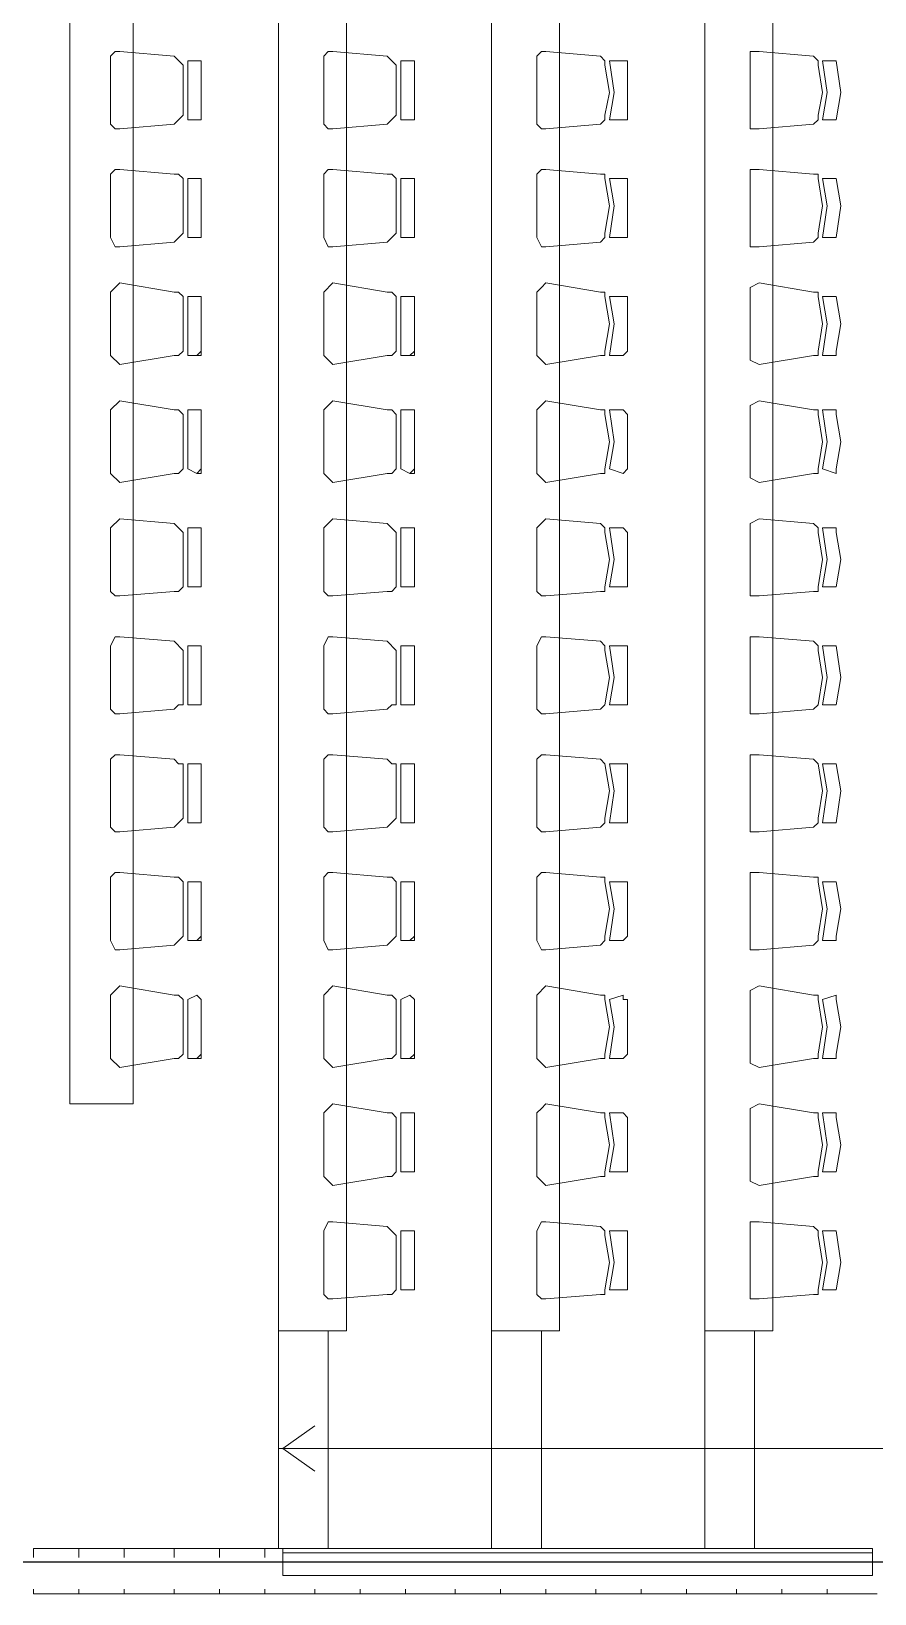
# Model space of a CAD drawing. Header units: metres. Extents: x 3 to 116, y 0 to 119.
# Drawn here: x 52.48 to 57.24, y 52.69 to 61.5 of the extents above; entities that cross this region are included whole.
import ezdxf

# ---------------------------------------------------------------- set-up
doc = ezdxf.new("R2010")
doc.units = ezdxf.units.M
doc.layers.add('PDF_Geometry', color=7, linetype='Continuous', transparency=0.8)

msp = doc.modelspace()

# ---------------------------------------------------------------- linework, layer by layer
msp.add_lwpolyline([(48.372, 52.8644), (69.1194, 52.8644), (69.1194, 70.4395), (48.372, 70.4395)], close=True)
at = {"layer": 'PDF_Geometry', "lineweight": 5}
for points in [[(54.256, 68.8022), (53.8723, 68.8022), (53.8723, 54.1691), (54.256, 54.1691)], [(55.0746, 68.8022), (55.0746, 54.1691), (55.4584, 54.1691), (55.4584, 68.8022)], [(56.277, 68.8022), (56.277, 54.1691), (56.6607, 54.1691), (56.6607, 68.8022)], [(52.6955, 67.5231), (52.6955, 55.4482), (53.0536, 55.4482), (53.0536, 67.5231)], [(53.335, 61.0252), (53.2839, 60.974), (52.9769, 60.9484), (52.9513, 60.9484), (52.9257, 60.974), (52.9257, 61.3577), (52.9513, 61.3833), (52.9769, 61.3833), (53.2839, 61.3577), (53.335, 61.3066)], [(54.5374, 61.0252), (54.4862, 60.974), (54.1792, 60.9484), (54.1537, 60.9484), (54.1281, 60.974), (54.1281, 61.3577), (54.1537, 61.3833), (54.1792, 61.3833), (54.4862, 61.3577), (54.5374, 61.3066)], [(55.7142, 61.0252), (55.7142, 60.9996), (55.6886, 60.974), (55.3816, 60.9484), (55.356, 60.9484), (55.3305, 60.974), (55.3305, 61.3577), (55.356, 61.3833), (55.3816, 61.3833), (55.6886, 61.3577), (55.7142, 61.3322), (55.7142, 61.3066), (55.7398, 61.1531)], [(56.9166, 61.0252), (56.9166, 60.9996), (56.891, 60.974), (56.584, 60.9484), (56.5328, 60.9484), (56.5328, 61.3833), (56.584, 61.3833), (56.891, 61.3577), (56.9166, 61.3322), (56.9166, 61.3066), (56.9421, 61.1531)], [(53.335, 60.36), (53.2839, 60.3089), (52.9769, 60.2833), (52.9513, 60.2833), (52.9257, 60.3344), (52.9257, 60.6926), (52.9513, 60.7182), (52.9769, 60.7182), (53.2839, 60.6926), (53.3094, 60.6926), (53.335, 60.667)], [(54.5374, 60.36), (54.4862, 60.3089), (54.1792, 60.2833), (54.1537, 60.2833), (54.1281, 60.3344), (54.1281, 60.6926), (54.1537, 60.7182), (54.1792, 60.7182), (54.4862, 60.6926), (54.5118, 60.6926), (54.5374, 60.667)], [(55.7142, 60.36), (55.7142, 60.3344), (55.6886, 60.3089), (55.3816, 60.2833), (55.356, 60.2833), (55.3305, 60.3344), (55.3305, 60.6926), (55.356, 60.7182), (55.3816, 60.7182), (55.6886, 60.6926), (55.7142, 60.6926), (55.7142, 60.667), (55.7398, 60.5135)], [(56.9166, 60.36), (56.9166, 60.3344), (56.891, 60.3089), (56.584, 60.2833), (56.5328, 60.2833), (56.5328, 60.7182), (56.584, 60.7182), (56.891, 60.6926), (56.9166, 60.6926), (56.9166, 60.667), (56.9421, 60.5135)], [(54.5374, 59.6949), (54.5118, 59.6693), (54.4862, 59.6693), (54.1792, 59.6181), (54.1281, 59.6693), (54.1281, 60.0274), (54.1792, 60.0786), (54.4862, 60.0274), (54.5118, 60.0274), (54.5374, 60.0019)], [(55.7142, 59.6949), (55.7142, 59.6693), (55.6886, 59.6693), (55.3816, 59.6181), (55.3305, 59.6693), (55.3305, 60.0274), (55.356, 60.053), (55.3816, 60.0786), (55.6886, 60.0274), (55.7142, 60.0274), (55.7142, 60.0019), (55.7398, 59.8484)], [(56.9166, 59.6949), (56.9166, 59.6693), (56.891, 59.6693), (56.584, 59.6181), (56.5328, 59.6437), (56.5328, 60.053), (56.584, 60.0786), (56.891, 60.0274), (56.9166, 60.0274), (56.9166, 60.0019), (56.9421, 59.8484)], [(53.335, 59.0297), (53.3094, 59.0042), (53.2839, 59.0042), (52.9769, 58.953), (52.9257, 59.0042), (52.9257, 59.3623), (52.9769, 59.4135), (53.2839, 59.3623), (53.3094, 59.3623), (53.335, 59.3367)], [(54.5374, 59.0297), (54.5118, 59.0042), (54.4862, 59.0042), (54.1792, 58.953), (54.1281, 59.0042), (54.1281, 59.3623), (54.1792, 59.4135), (54.4862, 59.3623), (54.5118, 59.3623), (54.5374, 59.3367)], [(53.335, 58.3646), (53.3094, 58.339), (53.2839, 58.339), (52.9769, 58.3134), (52.9513, 58.3134), (52.9257, 58.339), (52.9257, 58.6972), (52.9769, 58.7483), (53.2839, 58.7227), (53.335, 58.6716)], [(54.5374, 58.3646), (54.5118, 58.339), (54.4862, 58.339), (54.1792, 58.3134), (54.1537, 58.3134), (54.1281, 58.339), (54.1281, 58.6972), (54.1792, 58.7483), (54.4862, 58.7227), (54.5374, 58.6716)], [(55.7142, 58.3646), (55.7142, 58.339), (55.6886, 58.339), (55.3816, 58.3134), (55.356, 58.3134), (55.3305, 58.339), (55.3305, 58.6972), (55.3816, 58.7483), (55.6886, 58.7227), (55.7142, 58.6972), (55.7142, 58.6716), (55.7398, 58.5181)], [(56.9166, 58.3646), (56.9166, 58.339), (56.891, 58.339), (56.584, 58.3134), (56.5328, 58.3134), (56.5328, 58.7227), (56.584, 58.7483), (56.891, 58.7227), (56.9166, 58.6972), (56.9166, 58.6716), (56.9421, 58.5181)], [(53.335, 57.6994), (53.3094, 57.6994), (53.2839, 57.6739), (52.9769, 57.6483), (52.9513, 57.6483), (52.9257, 57.6739), (52.9257, 58.032), (52.9513, 58.0832), (52.9769, 58.0832), (53.2839, 58.0576), (53.335, 58.0064)], [(54.5374, 57.6994), (54.5118, 57.6994), (54.4862, 57.6739), (54.1792, 57.6483), (54.1537, 57.6483), (54.1281, 57.6739), (54.1281, 58.032), (54.1537, 58.0832), (54.1792, 58.0832), (54.4862, 58.0576), (54.5374, 58.0064)], [(55.7142, 57.6994), (55.6886, 57.6739), (55.3816, 57.6483), (55.356, 57.6483), (55.3305, 57.6739), (55.3305, 58.032), (55.356, 58.0832), (55.3816, 58.0832), (55.6886, 58.0576), (55.7142, 58.032), (55.7142, 58.0064), (55.7398, 57.8529)], [(56.9166, 57.6994), (56.891, 57.6739), (56.584, 57.6483), (56.5328, 57.6483), (56.5328, 58.0832), (56.584, 58.0832), (56.891, 58.0576), (56.9166, 58.032), (56.9166, 58.0064), (56.9421, 57.8529)], [(53.335, 57.0599), (53.2839, 57.0087), (52.9769, 56.9831), (52.9513, 56.9831), (52.9257, 57.0087), (52.9257, 57.3925), (52.9513, 57.418), (52.9769, 57.418), (53.2839, 57.3925), (53.3094, 57.3669), (53.335, 57.3669)], [(54.5374, 57.0599), (54.4862, 57.0087), (54.1792, 56.9831), (54.1537, 56.9831), (54.1281, 57.0087), (54.1281, 57.3925), (54.1537, 57.418), (54.1792, 57.418), (54.4862, 57.3925), (54.5118, 57.3669), (54.5374, 57.3669)], [(55.7142, 57.0599), (55.7142, 57.0343), (55.6886, 57.0087), (55.3816, 56.9831), (55.356, 56.9831), (55.3305, 57.0087), (55.3305, 57.3925), (55.356, 57.418), (55.3816, 57.418), (55.6886, 57.3925), (55.7142, 57.3669), (55.7398, 57.2134)], [(56.9166, 57.0599), (56.9166, 57.0343), (56.891, 57.0087), (56.584, 56.9831), (56.5328, 56.9831), (56.5328, 57.418), (56.584, 57.418), (56.891, 57.3925), (56.9166, 57.3669), (56.9421, 57.2134)], [(53.335, 56.3947), (53.2839, 56.3436), (52.9769, 56.318), (52.9513, 56.318), (52.9257, 56.3692), (52.9257, 56.7273), (52.9513, 56.7529), (52.9769, 56.7529), (53.2839, 56.7273), (53.3094, 56.7273), (53.335, 56.7017)], [(54.5374, 56.3947), (54.4862, 56.3436), (54.1792, 56.318), (54.1537, 56.318), (54.1281, 56.3692), (54.1281, 56.7273), (54.1537, 56.7529), (54.1792, 56.7529), (54.4862, 56.7273), (54.5118, 56.7273), (54.5374, 56.7017)], [(53.335, 55.7296), (53.3094, 55.704), (53.2839, 55.704), (52.9769, 55.6529), (52.9257, 55.704), (52.9257, 56.0622), (52.9769, 56.1133), (53.2839, 56.0622), (53.3094, 56.0622), (53.335, 56.0366)], [(54.5374, 55.7296), (54.5118, 55.704), (54.4862, 55.704), (54.1792, 55.6529), (54.1281, 55.704), (54.1281, 56.0622), (54.1792, 56.1133), (54.4862, 56.0622), (54.5118, 56.0622), (54.5374, 56.0366)], [(55.7142, 55.7296), (55.7142, 55.704), (55.6886, 55.704), (55.3816, 55.6529), (55.3305, 55.704), (55.3305, 56.0622), (55.3816, 56.1133), (55.6886, 56.0622), (55.7142, 56.0622), (55.7142, 56.0366), (55.7398, 55.8831)], [(56.9166, 55.7296), (56.9166, 55.704), (56.891, 55.704), (56.584, 55.6529), (56.5328, 55.6784), (56.5328, 56.0878), (56.584, 56.1133), (56.891, 56.0622), (56.9166, 56.0622), (56.9166, 56.0366), (56.9421, 55.8831)], [(54.5374, 55.0645), (54.5118, 55.0389), (54.4862, 55.0389), (54.1792, 54.9877), (54.1281, 55.0389), (54.1281, 55.397), (54.1792, 55.4482), (54.4862, 55.397), (54.5118, 55.397), (54.5374, 55.3714)], [(54.5374, 54.3993), (54.5118, 54.3737), (54.4862, 54.3737), (54.1792, 54.3481), (54.1537, 54.3481), (54.1281, 54.3737), (54.1281, 54.7319), (54.1537, 54.7831), (54.1792, 54.7831), (54.4862, 54.7575), (54.5374, 54.7063)], [(55.7142, 54.3993), (55.7142, 54.3737), (55.6886, 54.3737), (55.3816, 54.3481), (55.356, 54.3481), (55.3305, 54.3737), (55.3305, 54.7319), (55.356, 54.7831), (55.3816, 54.7831), (55.6886, 54.7575), (55.7142, 54.7319), (55.7142, 54.7063), (55.7398, 54.5528)], [(56.9166, 54.3993), (56.9166, 54.3737), (56.891, 54.3737), (56.584, 54.3481), (56.5328, 54.3481), (56.5328, 54.7831), (56.584, 54.7831), (56.891, 54.7575), (56.9166, 54.7319), (56.9166, 54.7063), (56.9421, 54.5528)]]:
    msp.add_lwpolyline(points, close=True, dxfattribs=at)
for points in [[(53.3606, 61.3322), (53.4118, 61.3322), (53.3606, 61.3322), (53.3606, 60.9996), (53.4374, 60.9996), (53.4118, 60.9996), (53.4374, 60.9996), (53.4374, 61.3322), (53.4118, 61.3322), (53.4374, 61.3322)], [(54.563, 61.3322), (54.6141, 61.3322), (54.563, 61.3322), (54.563, 60.9996), (54.6397, 60.9996), (54.6141, 60.9996), (54.6397, 60.9996), (54.6397, 61.3322), (54.6141, 61.3322), (54.6397, 61.3322)], [(55.7398, 61.3322), (55.8165, 61.3322), (55.7398, 61.3322), (55.7654, 61.1531), (55.7398, 60.9996), (55.8421, 60.9996), (55.8165, 60.9996), (55.8421, 60.9996), (55.8421, 61.3322), (55.8165, 61.3322), (55.8421, 61.3322)], [(56.9421, 61.3322), (57.0189, 61.3322), (56.9421, 61.3322), (56.9677, 61.1531), (56.9421, 60.9996), (57.0189, 60.9996), (57.0445, 61.1531), (57.0189, 61.3322)], [(53.3606, 60.667), (53.4118, 60.667), (53.3606, 60.667), (53.3606, 60.3344), (53.4374, 60.3344), (53.4118, 60.3344), (53.4374, 60.3344), (53.4374, 60.667), (53.4118, 60.667), (53.4374, 60.667)], [(54.563, 60.667), (54.6141, 60.667), (54.563, 60.667), (54.563, 60.3344), (54.6397, 60.3344), (54.6141, 60.3344), (54.6397, 60.3344), (54.6397, 60.667), (54.6141, 60.667), (54.6397, 60.667)], [(55.7398, 60.667), (55.8165, 60.667), (55.7398, 60.667), (55.7654, 60.5135), (55.7398, 60.3344), (55.8421, 60.3344), (55.8165, 60.3344), (55.8421, 60.3344), (55.8421, 60.667), (55.8165, 60.667), (55.8421, 60.667)], [(56.9421, 60.667), (57.0189, 60.667), (56.9421, 60.667), (56.9677, 60.5135), (56.9421, 60.3344), (57.0189, 60.3344), (57.0445, 60.5135), (57.0189, 60.667)], [(53.3094, 59.6693), (53.335, 59.6949), (53.3094, 59.6693), (53.2839, 59.6693), (52.9769, 59.6181), (52.9257, 59.6693), (52.9257, 60.0274), (52.9513, 60.053), (52.9769, 60.0786), (53.2839, 60.0274), (53.3094, 60.0274), (53.335, 60.0019), (53.335, 59.6949)], [(53.3606, 60.0019), (53.4118, 60.0019), (53.3606, 60.0019), (53.3606, 59.6693), (53.4374, 59.6693), (53.4374, 59.6949), (53.4374, 59.6693), (53.4118, 59.6693), (53.4374, 59.6949), (53.4374, 60.0019), (53.4118, 60.0019), (53.4374, 60.0019)], [(54.563, 60.0019), (54.6141, 60.0019), (54.563, 60.0019), (54.563, 59.6693), (54.6397, 59.6693), (54.6397, 59.6949), (54.6397, 59.6693), (54.6141, 59.6693), (54.6397, 59.6949), (54.6397, 60.0019), (54.6141, 60.0019), (54.6397, 60.0019)], [(55.7398, 60.0019), (55.8165, 60.0019), (55.7398, 60.0019), (55.7654, 59.8484), (55.7398, 59.6693), (55.8165, 59.6693), (55.8421, 59.6949), (55.8165, 59.6693), (55.8421, 59.6949), (55.8421, 60.0019), (55.8165, 60.0019), (55.8421, 60.0019)], [(56.9421, 60.0019), (57.0189, 60.0019), (56.9421, 60.0019), (56.9677, 59.8484), (56.9421, 59.6693), (57.0189, 59.6693), (57.0189, 59.6949), (57.0189, 59.6693), (57.0189, 59.6949), (57.0445, 59.8484), (57.0189, 60.0019)], [(55.7142, 59.0042), (55.7142, 59.0297), (55.7142, 59.0042), (55.6886, 59.0042), (55.3816, 58.953), (55.3305, 59.0042), (55.3305, 59.3623), (55.3816, 59.4135), (55.6886, 59.3623), (55.7142, 59.3623), (55.7142, 59.3367), (55.7398, 59.1832), (55.7142, 59.0297)], [(56.9166, 59.0042), (56.9166, 59.0297), (56.9166, 59.0042), (56.891, 59.0042), (56.584, 58.953), (56.5328, 58.9786), (56.5328, 59.3879), (56.584, 59.4135), (56.891, 59.3623), (56.9166, 59.3623), (56.9166, 59.3367), (56.9421, 59.1832), (56.9166, 59.0297)], [(53.3606, 59.3623), (53.4118, 59.3623), (53.3606, 59.3623), (53.3606, 59.0297), (53.4118, 59.0042), (53.4374, 59.0042), (53.4374, 59.0297), (53.4374, 59.0042), (53.4118, 59.0042), (53.4374, 59.0297), (53.4374, 59.3623), (53.4118, 59.3623), (53.4374, 59.3623), (53.4374, 59.3367)], [(54.563, 59.3623), (54.6141, 59.3623), (54.563, 59.3623), (54.563, 59.0297), (54.6141, 59.0042), (54.6397, 59.0042), (54.6397, 59.0297), (54.6397, 59.0042), (54.6141, 59.0042), (54.6397, 59.0297), (54.6397, 59.3623), (54.6141, 59.3623), (54.6397, 59.3623), (54.6397, 59.3367)], [(55.7398, 59.3623), (55.8165, 59.3623), (55.7398, 59.3623), (55.7654, 59.1832), (55.7398, 59.0297), (55.8165, 59.0042), (55.8421, 59.0297), (55.8165, 59.0042), (55.8421, 59.0297), (55.8421, 59.3367), (55.8165, 59.3623), (55.8421, 59.3367)], [(56.9421, 59.3623), (57.0189, 59.3623), (56.9421, 59.3623), (56.9677, 59.1832), (56.9421, 59.0297), (57.0189, 59.0042), (57.0189, 59.0297), (57.0189, 59.0042), (57.0189, 59.0297), (57.0445, 59.1832), (57.0189, 59.3367), (57.0189, 59.3623), (57.0189, 59.3367)], [(53.3606, 58.6972), (53.4118, 58.6972), (53.3606, 58.6972), (53.3606, 58.3646), (53.4374, 58.3646), (53.4118, 58.3646), (53.4374, 58.3646), (53.4374, 58.6972), (53.4118, 58.6972), (53.4374, 58.6972), (53.4374, 58.6716)], [(54.563, 58.6972), (54.6141, 58.6972), (54.563, 58.6972), (54.563, 58.3646), (54.6397, 58.3646), (54.6141, 58.3646), (54.6397, 58.3646), (54.6397, 58.6972), (54.6141, 58.6972), (54.6397, 58.6972), (54.6397, 58.6716)], [(55.7398, 58.6972), (55.8165, 58.6972), (55.7398, 58.6972), (55.7654, 58.5181), (55.7398, 58.3646), (55.8421, 58.3646), (55.8165, 58.3646), (55.8421, 58.3646), (55.8421, 58.6716), (55.8165, 58.6972), (55.8421, 58.6716)], [(56.9421, 58.6972), (57.0189, 58.6972), (56.9421, 58.6972), (56.9677, 58.5181), (56.9421, 58.3646), (57.0189, 58.3646), (57.0445, 58.5181), (57.0189, 58.6716), (57.0189, 58.6972), (57.0189, 58.6716)], [(53.3606, 58.032), (53.4118, 58.032), (53.3606, 58.032), (53.3606, 57.6994), (53.4374, 57.6994), (53.4118, 57.6994), (53.4374, 57.6994), (53.4374, 58.032), (53.4118, 58.032), (53.4374, 58.032)], [(54.563, 58.032), (54.6141, 58.032), (54.563, 58.032), (54.563, 57.6994), (54.6397, 57.6994), (54.6141, 57.6994), (54.6397, 57.6994), (54.6397, 58.032), (54.6141, 58.032), (54.6397, 58.032)], [(55.7398, 58.032), (55.8165, 58.032), (55.7398, 58.032), (55.7654, 57.8529), (55.7398, 57.6994), (55.8421, 57.6994), (55.8165, 57.6994), (55.8421, 57.6994), (55.8421, 58.032), (55.8165, 58.032), (55.8421, 58.032)], [(56.9421, 58.032), (57.0189, 58.032), (56.9421, 58.032), (56.9677, 57.8529), (56.9421, 57.6994), (57.0189, 57.6994), (57.0445, 57.8529), (57.0189, 58.032)], [(53.3606, 57.3669), (53.4118, 57.3669), (53.3606, 57.3669), (53.3606, 57.0343), (53.4374, 57.0343), (53.4118, 57.0343), (53.4374, 57.0343), (53.4374, 57.3669), (53.4118, 57.3669), (53.4374, 57.3669)], [(54.563, 57.3669), (54.6141, 57.3669), (54.563, 57.3669), (54.563, 57.0343), (54.6397, 57.0343), (54.6141, 57.0343), (54.6397, 57.0343), (54.6397, 57.3669), (54.6141, 57.3669), (54.6397, 57.3669)], [(55.7398, 57.3669), (55.8165, 57.3669), (55.7398, 57.3669), (55.7654, 57.2134), (55.7398, 57.0343), (55.8421, 57.0343), (55.8165, 57.0343), (55.8421, 57.0343), (55.8421, 57.3669), (55.8165, 57.3669), (55.8421, 57.3669)], [(56.9421, 57.3669), (57.0189, 57.3669), (56.9421, 57.3669), (56.9677, 57.2134), (56.9421, 57.0343), (57.0189, 57.0343), (57.0445, 57.2134), (57.0189, 57.3669)], [(53.3606, 56.7017), (53.4118, 56.7017), (53.3606, 56.7017), (53.3606, 56.3692), (53.4374, 56.3692), (53.4374, 56.3947), (53.4374, 56.3692), (53.4118, 56.3692), (53.4374, 56.3947), (53.4374, 56.7017), (53.4118, 56.7017), (53.4374, 56.7017)], [(54.563, 56.7017), (54.6141, 56.7017), (54.563, 56.7017), (54.563, 56.3692), (54.6397, 56.3692), (54.6397, 56.3947), (54.6397, 56.3692), (54.6141, 56.3692), (54.6397, 56.3947), (54.6397, 56.7017), (54.6141, 56.7017), (54.6397, 56.7017)], [(55.7142, 56.3692), (55.7142, 56.3947), (55.7142, 56.3692), (55.6886, 56.3436), (55.3816, 56.318), (55.356, 56.318), (55.3305, 56.3692), (55.3305, 56.7273), (55.356, 56.7529), (55.3816, 56.7529), (55.6886, 56.7273), (55.7142, 56.7273), (55.7142, 56.7017), (55.7398, 56.5482), (55.7142, 56.3947)], [(55.7398, 56.7017), (55.8165, 56.7017), (55.7398, 56.7017), (55.7654, 56.5482), (55.7398, 56.3692), (55.8165, 56.3692), (55.8421, 56.3947), (55.8165, 56.3692), (55.8421, 56.3947), (55.8421, 56.7017), (55.8165, 56.7017), (55.8421, 56.7017)], [(56.9166, 56.3692), (56.9166, 56.3947), (56.9166, 56.3692), (56.891, 56.3436), (56.584, 56.318), (56.5328, 56.318), (56.5328, 56.7529), (56.584, 56.7529), (56.891, 56.7273), (56.9166, 56.7273), (56.9166, 56.7017), (56.9421, 56.5482), (56.9166, 56.3947)], [(56.9421, 56.7017), (57.0189, 56.7017), (56.9421, 56.7017), (56.9677, 56.5482), (56.9421, 56.3692), (57.0189, 56.3692), (57.0189, 56.3947), (57.0189, 56.3692), (57.0189, 56.3947), (57.0445, 56.5482), (57.0189, 56.7017)], [(53.3606, 56.0366), (53.4118, 56.0622), (53.3606, 56.0366), (53.3606, 55.704), (53.4374, 55.704), (53.4374, 55.7296), (53.4374, 55.704), (53.4118, 55.704), (53.4374, 55.7296), (53.4374, 56.0366), (53.4118, 56.0622), (53.4374, 56.0366)], [(54.563, 56.0366), (54.6141, 56.0622), (54.563, 56.0366), (54.563, 55.704), (54.6397, 55.704), (54.6397, 55.7296), (54.6397, 55.704), (54.6141, 55.704), (54.6397, 55.7296), (54.6397, 56.0366), (54.6141, 56.0622), (54.6397, 56.0366)], [(55.7398, 56.0366), (55.8165, 56.0622), (55.7398, 56.0366), (55.7654, 55.8831), (55.7398, 55.704), (55.8165, 55.704), (55.8421, 55.7296), (55.8165, 55.704), (55.8421, 55.7296), (55.8421, 56.0366), (55.8165, 56.0366), (55.8165, 56.0622), (55.8165, 56.0366), (55.8421, 56.0366)], [(56.9421, 56.0366), (57.0189, 56.0622), (56.9421, 56.0366), (56.9677, 55.8831), (56.9421, 55.704), (57.0189, 55.704), (57.0189, 55.7296), (57.0189, 55.704), (57.0189, 55.7296), (57.0445, 55.8831), (57.0189, 56.0366), (57.0189, 56.0622), (57.0189, 56.0366)], [(55.7142, 55.0389), (55.7142, 55.0645), (55.7142, 55.0389), (55.6886, 55.0389), (55.3816, 54.9877), (55.3305, 55.0389), (55.3305, 55.397), (55.356, 55.4226), (55.3816, 55.4482), (55.6886, 55.397), (55.7142, 55.397), (55.7142, 55.3714), (55.7398, 55.218), (55.7142, 55.0645)], [(56.9166, 55.0389), (56.9166, 55.0645), (56.9166, 55.0389), (56.891, 55.0389), (56.584, 54.9877), (56.5328, 55.0133), (56.5328, 55.4226), (56.584, 55.4482), (56.891, 55.397), (56.9166, 55.397), (56.9166, 55.3714), (56.9421, 55.218), (56.9166, 55.0645)], [(54.563, 55.397), (54.6141, 55.397), (54.563, 55.397), (54.563, 55.0645), (54.6397, 55.0645), (54.6141, 55.0645), (54.6397, 55.0645), (54.6397, 55.397), (54.6141, 55.397), (54.6397, 55.397), (54.6397, 55.3714)], [(55.7398, 55.397), (55.8165, 55.397), (55.7398, 55.397), (55.7654, 55.218), (55.7398, 55.0645), (55.8421, 55.0645), (55.8165, 55.0645), (55.8421, 55.0645), (55.8421, 55.3714), (55.8165, 55.397), (55.8421, 55.3714)], [(56.9421, 55.397), (57.0189, 55.397), (56.9421, 55.397), (56.9677, 55.218), (56.9421, 55.0645), (57.0189, 55.0645), (57.0445, 55.218), (57.0189, 55.3714), (57.0189, 55.397), (57.0189, 55.3714)], [(54.563, 54.7319), (54.6141, 54.7319), (54.563, 54.7319), (54.563, 54.3993), (54.6397, 54.3993), (54.6141, 54.3993), (54.6397, 54.3993), (54.6397, 54.7319), (54.6141, 54.7319), (54.6397, 54.7319)], [(55.7398, 54.7319), (55.8165, 54.7319), (55.7398, 54.7319), (55.7654, 54.5528), (55.7398, 54.3993), (55.8421, 54.3993), (55.8165, 54.3993), (55.8421, 54.3993), (55.8421, 54.7319), (55.8165, 54.7319), (55.8421, 54.7319)], [(56.9421, 54.7319), (57.0189, 54.7319), (56.9421, 54.7319), (56.9677, 54.5528), (56.9421, 54.3993), (57.0189, 54.3993), (57.0445, 54.5528), (57.0189, 54.7319)], [(53.8723, 54.1691), (53.8723, 52.9411)], [(54.1537, 54.1691), (54.1537, 52.9411)], [(55.0746, 54.1691), (55.0746, 52.9411)], [(55.356, 54.1691), (55.356, 52.9411)], [(56.277, 54.1691), (56.277, 52.9411)], [(56.5584, 54.1691), (56.5584, 52.9411)], [(54.0769, 53.6318), (53.8978, 53.5039), (54.0769, 53.376)], [(64.9239, 53.5039), (53.8723, 53.5039)], [(52.4908, 52.89), (52.4908, 52.9411), (52.7466, 52.9411), (52.7466, 52.89), (52.7466, 52.9411), (53.0024, 52.9411), (53.0024, 52.89), (53.0024, 52.9411), (53.2839, 52.9411), (53.2839, 52.89), (53.2839, 52.9411), (53.5397, 52.9411), (53.5397, 52.89)], [(53.5397, 52.9411), (53.5397, 52.89), (53.5397, 52.9411), (53.7955, 52.9411), (53.7955, 52.89), (53.7955, 52.9411), (53.8978, 52.9411), (53.8978, 52.7876), (57.2236, 52.7876), (57.2236, 52.9155), (53.8978, 52.9155), (53.8978, 52.9411), (57.2236, 52.9411), (57.2236, 52.7876)], [(52.4908, 52.7109), (52.4908, 52.6853), (52.7466, 52.6853), (52.7466, 52.7109), (52.7466, 52.6853), (53.0024, 52.6853), (53.0024, 52.7109), (53.0024, 52.6853), (53.2839, 52.6853), (53.2839, 52.7109), (53.2839, 52.6853), (53.5397, 52.6853), (53.5397, 52.7109), (53.5397, 52.6853), (53.7955, 52.6853), (53.7955, 52.7109), (53.7955, 52.6853), (54.0769, 52.6853), (54.0769, 52.7109), (54.0769, 52.6853), (54.3327, 52.6853), (54.3327, 52.7109), (54.3327, 52.6853), (54.5886, 52.6853), (54.5886, 52.7109), (54.5886, 52.6853), (54.87, 52.6853), (54.87, 52.7109), (54.87, 52.6853), (55.1258, 52.6853), (55.1258, 52.7109), (55.1258, 52.6853), (55.3816, 52.6853), (55.3816, 52.7109), (55.3816, 52.6853), (55.663, 52.6853), (55.663, 52.7109), (55.663, 52.6853), (55.9188, 52.6853), (55.9188, 52.7109), (55.9188, 52.6853), (56.1747, 52.6853), (56.1747, 52.7109), (56.1747, 52.6853), (56.4561, 52.6853), (56.4561, 52.7109), (56.4561, 52.6853), (56.7119, 52.6853), (56.7119, 52.7109), (56.7119, 52.6853), (56.9677, 52.6853), (56.9677, 52.7109), (56.9677, 52.6853), (57.2491, 52.6853)]]:
    msp.add_lwpolyline(points, dxfattribs=at)

doc.saveas('drawing.dxf')
